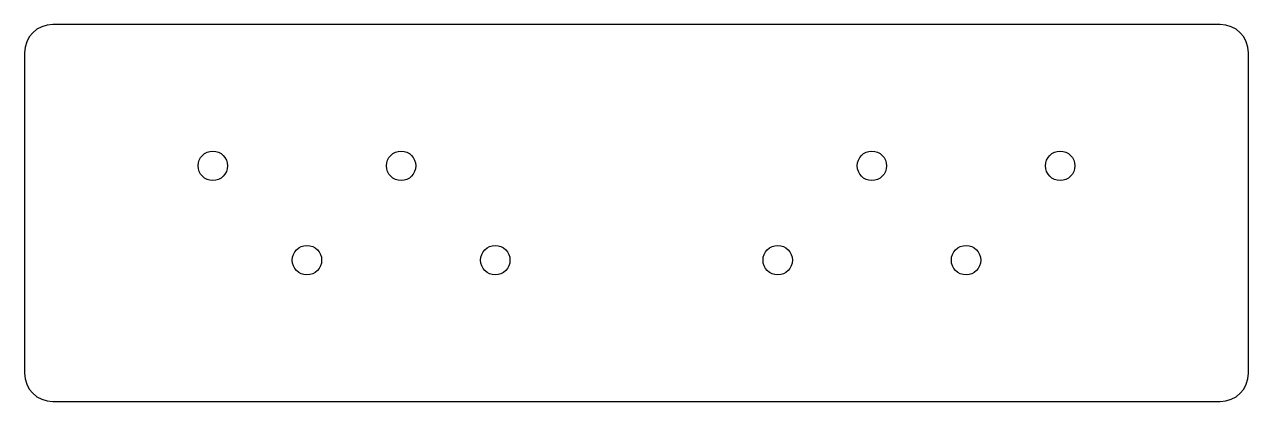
# Model space of a CAD drawing. Extents: x 0 to 130, y 0 to 40.
import ezdxf

# ---------------------------------------------------------------- set-up
doc = ezdxf.new("R2010")
doc.units = 0
doc.layers.add('b_plate_130x40x12_part_1_of_16_H12_001_', color=7, linetype='CONTINUOUS')

msp = doc.modelspace()

# ---------------------------------------------------------------- linework, layer by layer
at = {"layer": 'b_plate_130x40x12_part_1_of_16_H12_001_'}
for p, q in [((127, 40), (3, 40)), ((127, 40, 12), (3, 40, 12)), ((3, 40), (3, 40, 12)), ((127, 40), (3, 40)), ((3, 40), (3, 40, 12)), ((127, 40, 12), (3, 40, 12)), ((127, 40), (127, 40, 12)), ((127, 40), (127, 40, 12)), ((0, 37), (0, 3)), ((0, 37, 12), (0, 3, 12)), ((0, 37), (0, 3)), ((0, 37), (0, 37, 12)), ((0, 37, 12), (0, 3, 12)), ((0, 37), (0, 37, 12)), ((130, 3), (130, 37)), ((130, 3, 12), (130, 37, 12)), ((130, 3), (130, 37)), ((130, 37), (130, 37, 12)), ((130, 3, 12), (130, 37, 12)), ((130, 37), (130, 37, 12)), ((21.5625, 25), (21.5625, 25, 12)), ((21.5625, 25), (21.5625, 25, 12)), ((41.5625, 25), (41.5625, 25, 12)), ((41.5625, 25), (41.5625, 25, 12)), ((91.5625, 25), (91.5625, 25, 12)), ((91.5625, 25), (91.5625, 25, 12)), ((111.563, 25), (111.563, 25, 12)), ((111.563, 25), (111.563, 25, 12)), ((31.5625, 15), (31.5625, 15, 12)), ((31.5625, 15), (31.5625, 15, 12)), ((51.5625, 15), (51.5625, 15, 12)), ((51.5625, 15), (51.5625, 15, 12)), ((81.5625, 15), (81.5625, 15, 12)), ((81.5625, 15), (81.5625, 15, 12)), ((101.563, 15), (101.563, 15, 12)), ((101.563, 15), (101.563, 15, 12)), ((0, 3), (0, 3, 12)), ((0, 3), (0, 3, 12)), ((130, 3), (130, 3, 12)), ((130, 3), (130, 3, 12)), ((3, 0), (127, 0)), ((3, 0, 12), (127, 0, 12)), ((3, 0), (127, 0)), ((3, 0, 12), (127, 0, 12)), ((3, 0), (3, 0, 12)), ((3, 0), (3, 0, 12)), ((127, 0), (127, 0, 12)), ((127, 0), (127, 0, 12))]:
    msp.add_line(p, q, dxfattribs=at)
for centre in [(20, 25), (20, 25), (20, 25), (20, 25), (40, 25), (40, 25), (40, 25), (40, 25), (90, 25), (90, 25), (90, 25), (90, 25), (110, 25), (110, 25), (110, 25), (110, 25), (30, 15), (30, 15), (30, 15), (30, 15), (50, 15), (50, 15), (50, 15), (50, 15), (80, 15), (80, 15), (80, 15), (80, 15), (100, 15), (100, 15), (100, 15), (100, 15)]:
    msp.add_circle(centre, 1.5625, dxfattribs=at)
for centre, start, end in [((3, 37), 90, 180), ((3, 37, 12), 90, 180), ((3, 37), 90, 180), ((3, 37, 12), 90, 180), ((127, 37), 0, 90), ((127, 37, 12), 0, 90), ((127, 37), 0, 90), ((127, 37, 12), 0, 90), ((3, 3), 180, -90), ((3, 3), 180, -90), ((3, 3, 12), 180, -90), ((3, 3, 12), 180, -90), ((127, 3), -90, 0), ((127, 3), -90, 0), ((127, 3, 12), -90, 0), ((127, 3, 12), -90, 0)]:
    msp.add_arc(centre, 3, start, end, dxfattribs=at)

doc.saveas('drawing.dxf')
